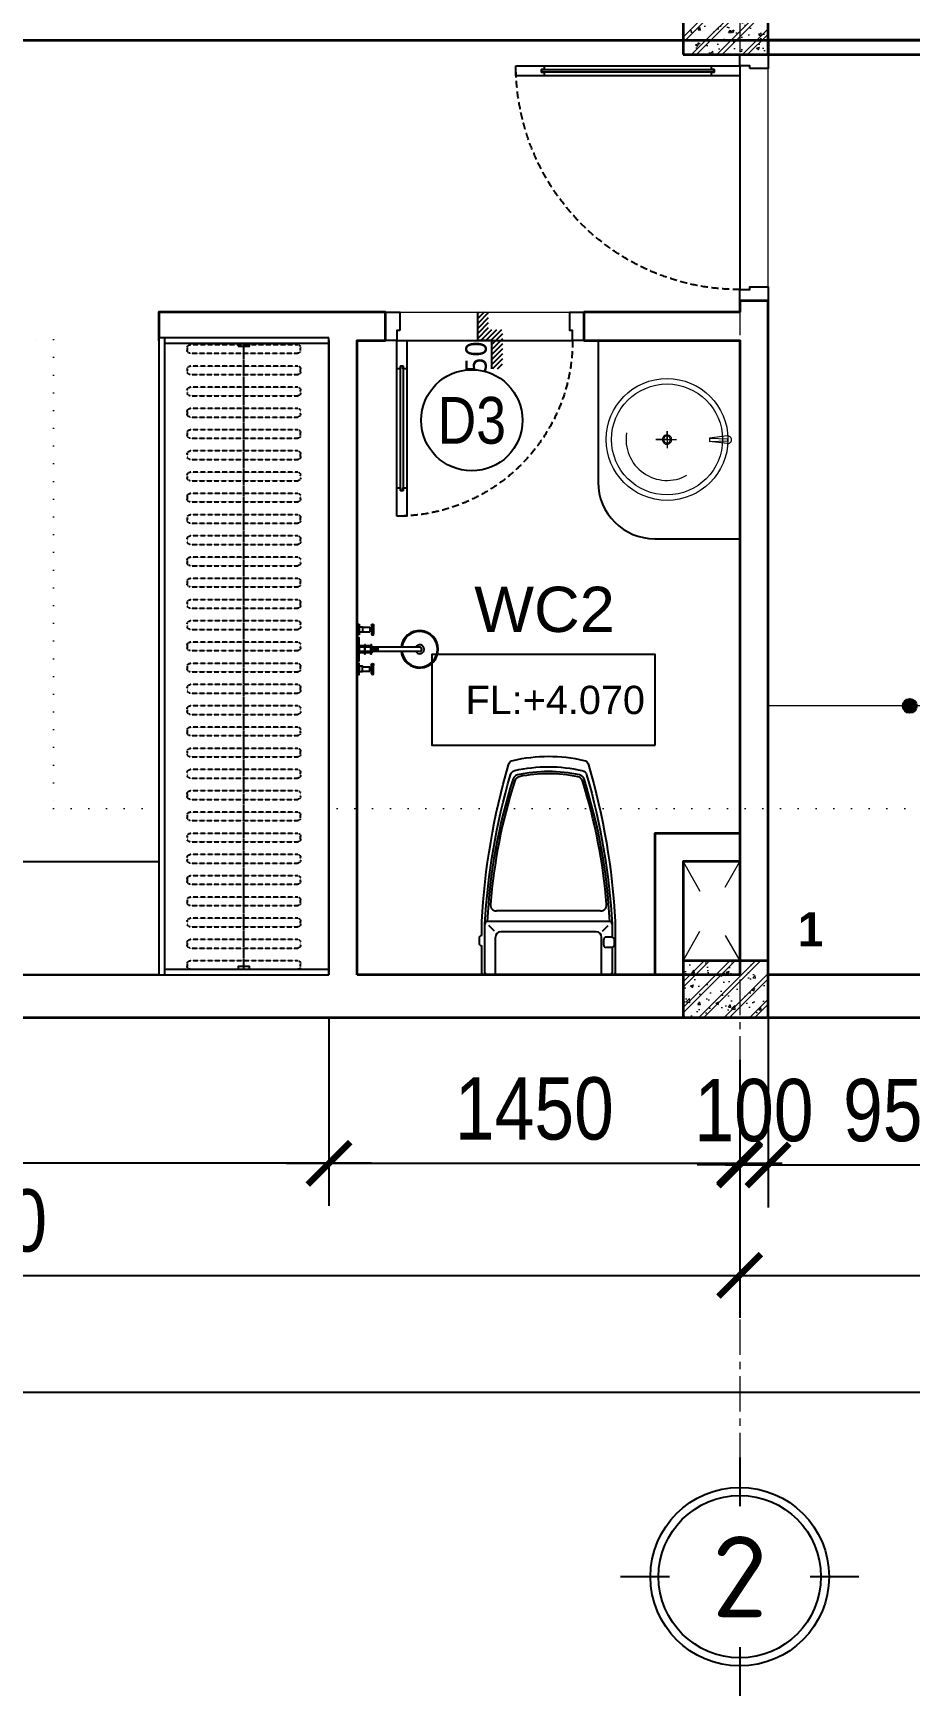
# Model space of a CAD drawing. Header units: inches. Extents: x 236662 to 497023, y -248575 to 81795.
# Drawn here: x 295201 to 298294, y -23908 to -18038 of the extents above; entities that cross this region are included whole.
import ezdxf
from ezdxf.enums import TextEntityAlignment as Align

# ---------------------------------------------------------------- set-up
doc = ezdxf.new("R2010")
doc.units = ezdxf.units.IN
doc.header["$LTSCALE"] = 10
doc.header["$MEASUREMENT"] = 0
doc.set_wipeout_variables(frame=1)
for name, pattern in [('ACAD_ISO03W100', [30, 12, -18]), ('CENTER', [2, 1.25, -0.25, 0.25, -0.25]), ('CENTER2', [1.125, 0.75, -0.125, 0.125, -0.125]), ('DOT2', [0.125, 0, -0.125]), ('HIDDEN', [0.375, 0.25, -0.125])]:
    doc.linetypes.add(name, pattern=pattern)
for name, color, linetype in [('01. HP_TEXT', 9, 'Continuous'), ('04. HP_CUA', 153, 'Continuous'), ('07. HP_KY HIEU', 43, 'Continuous'), ('08. HP_DIM', 118, 'Continuous'), ('10. HP_VAT DUNG 1', 144, 'Continuous'), ('TEXT', 2, 'Continuous'), ('truc', 2, 'CENTER2')]:
    doc.layers.add(name, color=color, linetype=linetype)
for name, color, linetype, lineweight in [('02. HP_BE TONG', 1, 'Continuous', 35), ('03. HP_TUONG', 2, 'Continuous', 35), ('05. HP_TRUC', 251, 'CENTER', 5), ('06. HP_THAY 2', 147, 'Continuous', 13), ('09_HP_HATCH', 8, 'Continuous', 5), ('14. HP_OPENING', 250, 'ACAD_ISO03W100', 5), ('GHICHU', 7, 'Continuous', 9), ('net-025', 3, 'Continuous', 25)]:
    doc.layers.add(name, color=color, linetype=linetype, lineweight=lineweight)
doc.styles.add('AVO', font='VNI-Avo-Bold.TTF')
doc.styles.add('BAOANNOTE', font='Arial.ttf', dxfattribs={"width": 0.8})
doc.styles.add('ISOCP50', font='ISOCPEUR.TTF')
doc.styles.get("Standard").update_dxf_attribs({"font": 'Arial.ttf'})
doc.styles.add('Tahoma', font='Tahoma.ttf')
doc.styles.add('TEXT (none)', font='Arial.ttf')
doc.styles.add('text2', font='VHELVCN.TTF')
doc.styles.add('TEXTS', font='VHELVCN.TTF')
doc.styles.add('TITLE', font='VHELVCN.TTF')
doc.dimstyles.new('AL-100', dxfattribs={"dimtxt": 220, "dimasz": 150, "dimexe": 150, "dimexo": 150, "dimgap": 80, "dimtad": 1, "dimdec": 0, "dimzin": 9, "dimtxsty": 'text2', "dimblk": 'ARCHTICK', "dimcen": 1, "dimdle": 150, "dimclrd": 256, "dimclre": 256, "dimclrt": 7, "dimadec": 0, "dimazin": 0, "dimtfac": 1, "dimtdec": 0, "dimtix": 1, "dimtmove": 2, "dimatfit": 3, "dimldrblk": 'ARCHTICK', "dimfxl": 1, "dimtolj": 1, "dimtzin": 0, "dimlwd": -1, "dimlwe": -1, "dimarcsym": 0})

# ---------------------------------------------------------------- blocks, each defined once
blk = doc.blocks.new('_ArchTick')
at = {"color": 0, "linetype": 'ByBlock', "const_width": 0.15}
blk.add_lwpolyline([(-0.5, -0.5), (0.5, 0.5)], dxfattribs=at)
blk = doc.blocks.new('*D109')
at = {"layer": '08. HP_DIM', "transparency": 16777216}
for p, q in [((292244.5032326232, -21662.73009563902), (292244.5032326232, -22985.6448287225)), ((307244.5032326232, -21662.73009563902), (307244.5032326232, -22985.6448287225)), ((292094.5032326232, -22835.6448287225), (307394.5032326232, -22835.6448287225))]:
    blk.add_line(p, q, dxfattribs=at)
at = {"layer": 'Defpoints', "color": 0, "transparency": 16777216}
for p in [(292244.5032326232, -21512.73009563902), (307244.5032326232, -21512.73009563902), (307244.5032326232, -22835.6448287225)]:
    blk.add_point(p, dxfattribs=at)
at = {"layer": '08. HP_DIM', "transparency": 16777216, "xscale": 150, "yscale": 150, "zscale": 150, "rotation": 180}
blk.add_blockref('_ArchTick', (292244.5032326232, -22835.6448287225), dxfattribs=at)
at = {"layer": '08. HP_DIM', "transparency": 16777216, "xscale": 150, "yscale": 150, "zscale": 150}
blk.add_blockref('_ArchTick', (307244.5032326232, -22835.6448287225), dxfattribs=at)
at = {"layer": '08. HP_DIM', "color": 7, "transparency": 16777216, "insert": (299744.5032326233, -22643.29816205583), "char_height": 220, "attachment_point": 5, "style": 'text2'}
blk.add_mtext('\\A1;15000', dxfattribs=at)
blk = doc.blocks.new('*D110')
at = {"layer": '08. HP_DIM', "transparency": 16777216}
for p, q in [((296244.5032326233, -21512.730095639), (296244.5032326233, -22177.86474074776)), ((297694.5032326232, -21662.73009563902), (297694.5032326232, -22177.86474074776)), ((296094.5032326233, -22027.86474074776), (297844.5032326233, -22027.86474074776))]:
    blk.add_line(p, q, dxfattribs=at)
at = {"layer": 'Defpoints', "color": 0, "transparency": 16777216}
for p in [(296244.5032326233, -21362.730095639), (297694.5032326232, -21512.73009563902), (297694.5032326232, -22027.86474074776)]:
    blk.add_point(p, dxfattribs=at)
at = {"layer": '08. HP_DIM', "transparency": 16777216, "xscale": 150, "yscale": 150, "zscale": 150, "rotation": 180}
blk.add_blockref('_ArchTick', (296244.5032326233, -22027.86474074776), dxfattribs=at)
at = {"layer": '08. HP_DIM', "transparency": 16777216, "xscale": 150, "yscale": 150, "zscale": 150}
blk.add_blockref('_ArchTick', (297694.5032326232, -22027.86474074776), dxfattribs=at)
at = {"layer": '08. HP_DIM', "color": 7, "transparency": 16777216, "insert": (296969.5032326233, -21835.51807408109), "char_height": 220, "attachment_point": 5, "style": 'text2'}
blk.add_mtext('\\A1;1450', dxfattribs=at)
blk = doc.blocks.new('*D111')
at = {"layer": '08. HP_DIM', "transparency": 16777216}
for p, q in [((297794.5032326232, -21462.730095639), (297794.5032326232, -22183.74901479886)), ((297694.5032326232, -21662.73009563902), (297694.5032326232, -22183.74901479886)), ((297694.5032326232, -22033.74901479886), (297544.5032326232, -22033.74901479886)), ((297694.5032326232, -22033.74901479886), (297794.5032326232, -22033.74901479886)), ((297794.5032326232, -22033.74901479886), (297944.5032326232, -22033.74901479886))]:
    blk.add_line(p, q, dxfattribs=at)
at = {"layer": 'Defpoints', "color": 0, "transparency": 16777216}
for p in [(297794.5032326232, -21312.730095639), (297694.5032326232, -21512.73009563902), (297794.5032326232, -22033.74901479886)]:
    blk.add_point(p, dxfattribs=at)
at = {"layer": '08. HP_DIM', "transparency": 16777216, "xscale": 150, "yscale": 150, "zscale": 150}
blk.add_blockref('_ArchTick', (297694.5032326232, -22033.74901479886), dxfattribs=at)
at = {"layer": '08. HP_DIM', "transparency": 16777216, "xscale": 150, "yscale": 150, "zscale": 150, "rotation": 180}
blk.add_blockref('_ArchTick', (297794.5032326232, -22033.74901479886), dxfattribs=at)
at = {"layer": '08. HP_DIM', "color": 7, "transparency": 16777216, "insert": (297744.5032326232, -21841.40234813219), "char_height": 220, "attachment_point": 5, "style": 'text2'}
blk.add_mtext('\\A1;100', dxfattribs=at)
blk = doc.blocks.new('grid test1')
at = {"ltscale": 20}
for p, q in [((-7.276000000000001e-12, 440.0000000133294), (-7.276000000000001e-12, 260)), ((-260.0000000000073, 0), (-440.0000000133294, 0)), ((440.0000000133222, 0), (259.9999999999927, 0)), ((-7.276000000000001e-12, -260), (-7.276000000000001e-12, -440.0000000133222))]:
    blk.add_line(p, q, dxfattribs=at)
at = {"color": 251, "ltscale": 20, "true_color": 0x636466}
for radius in [330, 300]:
    blk.add_circle((-7.276000000000001e-12, 0), radius, dxfattribs=at)
at = {"layer": '01. HP_TEXT', "color": 2, "ltscale": 20, "true_color": 0xf1eb1f, "style": 'ISOCP50'}
blk.add_attdef('GRID', text='', height=300, dxfattribs=at).set_placement((-36.88435230051255, 0.3108712693501729), align=Align.MIDDLE_CENTER)
blk = doc.blocks.new('zcsadsdasd3')
at = {"layer": '05. HP_TRUC', "ltscale": 10}
for p, q in [((-9550, 4933.409762228832), (-9550, -1554.212249578624)), ((-15929.59508882672, -7.276000000000001e-12), (1239.071195264812, 0))]:
    blk.add_line(p, q, dxfattribs=at)
at = {"layer": '07. HP_KY HIEU', "ltscale": 20}
ref = blk.add_blockref('grid test1', (-9550, -1974.6322496602), dxfattribs=dict(at, xscale=0.9555000001564621, yscale=0.9555000001564621, zscale=0.9555000001564621))
ref.add_attrib('GRID', '2', dxfattribs={"layer": 'TEXT', "ltscale": 20, "height": 286.65, "style": 'ISOCP50'}).set_placement((-9550, -1974.6322496602), align=Align.MIDDLE_CENTER)
blk = doc.blocks.new('*D121')
at = {"layer": '08. HP_DIM', "transparency": 16777216}
for p, q in [((296244.5032326233, -21512.730095639), (296244.5032326233, -22177.86474074776)), ((292244.5032326232, -21662.73009563902), (292244.5032326232, -22177.86474074776)), ((296394.5032326233, -22027.86474074776), (292094.5032326232, -22027.86474074776))]:
    blk.add_line(p, q, dxfattribs=at)
at = {"layer": 'Defpoints', "color": 0, "transparency": 16777216}
for p in [(296244.5032326233, -21362.730095639), (292244.5032326232, -21512.73009563902), (292244.5032326232, -22027.86474074776)]:
    blk.add_point(p, dxfattribs=at)
at = {"layer": '08. HP_DIM', "transparency": 16777216, "xscale": 150, "yscale": 150, "zscale": 150, "rotation": 180}
blk.add_blockref('_ArchTick', (292244.5032326232, -22027.86474074776), dxfattribs=at)
at = {"layer": '08. HP_DIM', "transparency": 16777216, "xscale": 150, "yscale": 150, "zscale": 150}
blk.add_blockref('_ArchTick', (296244.5032326233, -22027.86474074776), dxfattribs=at)
at = {"layer": '08. HP_DIM', "color": 7, "transparency": 16777216, "insert": (294244.5032326233, -21835.51807408109), "char_height": 220, "attachment_point": 5, "style": 'text2'}
blk.add_mtext('\\A1;4000', dxfattribs=at)
blk = doc.blocks.new('*D278')
at = {"layer": '08. HP_DIM', "transparency": 16777216}
for p, q in [((297794.5032326232, -21462.730095639), (297794.5032326232, -22183.74901479886)), ((298744.5032326231, -21462.73009563901), (298744.5032326231, -22183.74901479886)), ((297644.5032326232, -22033.74901479886), (298894.5032326232, -22033.74901479886))]:
    blk.add_line(p, q, dxfattribs=at)
at = {"layer": 'Defpoints', "color": 0, "transparency": 16777216}
for p in [(297794.5032326232, -21312.730095639, 6.307693845551874), (298744.5032326231, -21312.73009563901, 6.307693845551874), (298744.5032326231, -22033.74901479886)]:
    blk.add_point(p, dxfattribs=at)
at = {"layer": '08. HP_DIM', "transparency": 16777216, "xscale": 150, "yscale": 150, "zscale": 150, "rotation": 180}
blk.add_blockref('_ArchTick', (297794.5032326232, -22033.74901479886), dxfattribs=at)
at = {"layer": '08. HP_DIM', "transparency": 16777216, "xscale": 150, "yscale": 150, "zscale": 150}
blk.add_blockref('_ArchTick', (298744.5032326231, -22033.74901479886), dxfattribs=at)
at = {"layer": '08. HP_DIM', "color": 7, "transparency": 16777216, "insert": (298269.5032326232, -21841.40234813219), "char_height": 220, "attachment_point": 5, "style": 'text2'}
blk.add_mtext('\\A1;950', dxfattribs=at)
blk = doc.blocks.new('ádasdzz')
at = {"layer": 'truc', "color": 2, "linetype": 'DOT2', "lineweight": 5, "ltscale": 50}
blk.add_lwpolyline([(450.4282605358167, -644.39876432452), (6833.817897205648, -644.39876432452), (6833.817897205648, -2300.176163937809), (21309.64613677532, -2300.176163937809)], dxfattribs=at)
blk = doc.blocks.new('*D1336')
at = {"layer": '08. HP_DIM', "transparency": 16777216}
for p, q in [((-15000, -3750.000000000029), (-15000, -5072.914733083482)), ((-9.2e-15, -3750.000000000029), (-9.02e-14, -5072.914733083482)), ((-15150, -4922.914733083482), (149.9999999999999, -4922.914733083482))]:
    blk.add_line(p, q, dxfattribs=at)
at = {"layer": 'Defpoints', "color": 0, "transparency": 16777216}
for p in [(-15000, -3600.000000000029), (0, -3600.000000000029), (-8.100000000000001e-14, -4922.914733083482)]:
    blk.add_point(p, dxfattribs=at)
at = {"layer": '08. HP_DIM', "transparency": 16777216, "xscale": 150, "yscale": 150, "zscale": 150, "rotation": 180}
blk.add_blockref('_ArchTick', (-15000, -4922.914733083482), dxfattribs=at)
at = {"layer": '08. HP_DIM', "transparency": 16777216, "xscale": 150, "yscale": 150, "zscale": 150}
blk.add_blockref('_ArchTick', (-8.100000000000001e-14, -4922.914733083482), dxfattribs=at)
at = {"layer": '08. HP_DIM', "color": 7, "transparency": 16777216, "insert": (-7500, -4730.568066416815), "char_height": 220, "attachment_point": 5, "style": 'text2'}
blk.add_mtext('\\A1;15000', dxfattribs=at)
blk = doc.blocks.new('COT')
at = {"layer": '09_HP_HATCH'}
h = blk.add_hatch(dxfattribs=at)
h.set_pattern_fill('CHAU-01', color=256, scale=15, pattern_type=2)
h.set_pattern_definition([(50, (-55276.96531282458, -37444.20155818248), (107.589027390113, -9.412820247389265), [11.25, -123.75]), (355, (-55276.96531282458, -37444.20155818248), (-20.81270004195, 112.8288200550017), [9, -99]), (100.4514, (-55267.99956082458, -37444.98595918248), (86.77640725710323, 103.415931309143), [9.5610285, -105.1713168]), (46.1842, (-55276.96531282458, -37414.20155818248), (160.0861572938466, -24.82785214935271), [16.875, -185.625]), (96.6356, (-55263.62480107458, -37416.27055423248), (140.1994058323055, 146.1176806350662), [14.3415432, -157.75695]), (351.1842000000001, (-55276.96531282458, -37414.20155818248), (140.1992917700441, 146.1177901387987), [13.5, -148.5]), (21, (-55261.96531282458, -37421.70155818248), (89.53605781776925, -60.39283359980082), [11.25, -123.75]), (326, (-55261.96531282458, -37421.70155818248), (36.49729978823726, 108.7725067570279), [9, -99]), (71.45140000000002, (-55254.50397787459, -37426.73429908248), (126.0333942872235, 48.37957450649287), [9.5610285, -105.1713168]), (37.50000000000001, (-55276.96531282458, -37444.20155818248), (1.8239782975936, 49.93407807469672), [0, -97.8, 0, -100.5, 0, -99.375]), (7.499999999999999, (-55276.96531282458, -37444.20155818248), (39.46043061632229, 59.16175678235403), [0, -57.3, 0, -95.55, 0, -37.875]), (327.5, (-55310.41531282458, -37444.20155818248), (80.07336542586135, -3.383230760156963), [0, -37.5, 0, -117, 0, -155.25]), (317.5, (-55325.41531282458, -37444.20155818248), (87.47792540135794, 15.01574734984766), [0, -48.75, 0, -77.69999999999997, 0, -110.25]), (45, (-55276.96531282458, -37444.20155818248), (-45.07805730064239, 45.07805730064239), []), (45, (-55276.96531282458, -37425.82655818248), (-45.07805730064239, 45.07805730064239), [])])
h.paths.add_polyline_path([(0, -200), (300, -200), (300, 0), (0, 0)])
at = {"layer": '02. HP_BE TONG'}
blk.add_lwpolyline([(0, -200), (300, -200), (300, 0), (0, 0)], close=True, dxfattribs=at)
blk = doc.blocks.new('ádasdwdczxzc')
at = {"layer": '03. HP_TUONG'}
for p in [(-9750, 3599.999999999993), (-9750, 199.9999999999927)]:
    blk.add_blockref('COT', p, dxfattribs=at)
blk = doc.blocks.new('*D1337')
at = {"layer": '08. HP_DIM', "transparency": 16777216}
for p, q in [((-15000, -3750.000000000029), (-15000, -4660.685439716647)), ((-9550, -3750), (-9550, -4660.685439716647)), ((-15150, -4510.685439716646), (-9400, -4510.685439716646))]:
    blk.add_line(p, q, dxfattribs=at)
at = {"layer": 'Defpoints', "color": 0, "transparency": 16777216}
for p in [(-15000, -3600.000000000029), (-9550, -3600), (-9550, -4510.685439716646)]:
    blk.add_point(p, dxfattribs=at)
at = {"layer": '08. HP_DIM', "transparency": 16777216, "xscale": 150, "yscale": 150, "zscale": 150, "rotation": 180}
blk.add_blockref('_ArchTick', (-15000, -4510.685439716646), dxfattribs=at)
at = {"layer": '08. HP_DIM', "transparency": 16777216, "xscale": 150, "yscale": 150, "zscale": 150}
blk.add_blockref('_ArchTick', (-9550, -4510.685439716646), dxfattribs=at)
at = {"layer": '08. HP_DIM', "color": 7, "transparency": 16777216, "insert": (-12275, -4318.33877304998), "char_height": 220, "attachment_point": 5, "style": 'text2'}
blk.add_mtext('\\A1;5450', dxfattribs=at)
blk = doc.blocks.new('*D1338')
at = {"layer": '08. HP_DIM', "transparency": 16777216}
for p, q in [((-9550, -3750), (-9550, -4660.685439716647)), ((-5450, -3750), (-5450, -4660.685439716647)), ((-9700, -4510.685439716646), (-5300, -4510.685439716646))]:
    blk.add_line(p, q, dxfattribs=at)
at = {"layer": 'Defpoints', "color": 0, "transparency": 16777216}
for p in [(-9550, -3600), (-5450, -3600), (-5450, -4510.685439716646)]:
    blk.add_point(p, dxfattribs=at)
at = {"layer": '08. HP_DIM', "transparency": 16777216, "xscale": 150, "yscale": 150, "zscale": 150, "rotation": 180}
blk.add_blockref('_ArchTick', (-9550, -4510.685439716646), dxfattribs=at)
at = {"layer": '08. HP_DIM', "transparency": 16777216, "xscale": 150, "yscale": 150, "zscale": 150}
blk.add_blockref('_ArchTick', (-5450, -4510.685439716646), dxfattribs=at)
at = {"layer": '08. HP_DIM', "color": 7, "transparency": 16777216, "insert": (-7500, -4318.33877304998), "char_height": 220, "attachment_point": 5, "style": 'text2'}
blk.add_mtext('\\A1;4100', dxfattribs=at)
blk = doc.blocks.new('Level mark - Plan 2')
blk.add_lwpolyline([(12.52534868701946, 0.4000000000000022), (12.52534868701946, 3.600000000000004), (4.641523464083547, 3.600000000000004), (4.641523464083547, 0.4000000000000022)], close=True)
at = {"style": 'BAOANNOTE', "flags": 8}
blk.add_attdef('FL%%P0.000', text='', height=2, dxfattribs=at).set_placement((9, 2.000000000000003), align=Align.MIDDLE_CENTER)
blk = doc.blocks.new('Step Symbol - Metric')
h = blk.add_hatch()
h.set_pattern_fill('_USER', color=0, angle=45, style=0, pattern_type=0)
h.set_pattern_definition([(45, (0, 4), (-0.7071067811865475, 0.7071067811865476), [])])
h.paths.add_polyline_path([(8, 0), (8, -3), (-3, -3), (-3, 1), (-8, 1), (-8, 4), (0, 4), (0, 0)])
at = {"color": 0}
blk.add_lwpolyline([(8, 0), (0, 0), (0, 4), (-8, 4)], dxfattribs=at)
blk.add_attdef('Step', (2, 2), '', height=3, dxfattribs=at)
blk = doc.blocks.new('FDGGDFGDFGDFGFD')
at = {"color": 252}
for p, q in [((-215.099999998638, 174.9621921248326), (-215.099999998638, -174.9621921247744)), ((-179.999999998894, 204.7499999987195), (-179.999999998894, -204.7499999986321)), ((-146.7221141288173, 181.8006801813899), (-165.8864265785669, 200.9779275346664)), ((-127.375466094818, 212.849999998667), (-127.375466094818, 193.9499999987893)), ((-5.82077e-11, 178.6499999988882), (-126.8999999992084, 178.6499999988882)), ((-100.3754660949926, 185.8499999988416), (-119.2754660948994, 185.8499999988416)), ((-92.27546609507408, 212.849999998667), (-92.27546609507408, 193.9499999987893)), ((-144.8999999990919, 160.6499999990046), (-144.8999999990919, -160.6499999989173)), ((-146.7221141288173, -181.8006801813026), (-165.8864265785669, -200.9779275346082)), ((-5.82077e-11, -178.6499999988009), (-126.8999999992084, -178.6499999988009))]:
    blk.add_line(p, q, dxfattribs=at)
blk.add_lwpolyline([(-100.3754660949926, 220.9499999986146, -0.3819660112501041), (-92.32562137610512, 213.7499999986612), (-9, 213.7499999986612, -0.4142135623730951), (-5.82077e-11, 204.7499999987195), (-5.82077e-11, -204.7499999986321, -0.4142135623730951), (-9, -213.749999998603), (-170.9999999989522, -213.749999998603, -0.0564364370655281), (-673.166103373398, -128.2105084770883, -0.2718575235499975), (-687.2789320406737, -113.3153966435056, -0.1145472182879914), (-687.1546774774324, 113.3715082927083, -0.2715780745762616), (-673.0457952046999, 128.2452921960794, -0.0564225622034206), (-170.9999999989522, 213.7499999986612), (-127.3253108139033, 213.7499999986612, -0.3819660112501042), (-119.2754660948994, 220.9499999986146)], format="xyb", close=True, dxfattribs=at)
blk.add_lwpolyline([(-236.9977625434986, 195.1602102679317), (-236.9978155011195, 195.1602059842553)], close=True, dxfattribs=at)
for centre, radius, start, end in [((-85.00576738244855, -1683.823519866244), 1892.321063672623, 92.87428353285412, 107.6553580714003), ((-85.01164305140264, -1683.781239714036), 1885.078447433602, 94.62454417581213, 107.5276549768078), ((-235.3639867772581, 174.9621921248326), 20.26398677862689, 0, 94.62461857228321), ((-170.9999999989522, 204.7499999987195), 8.999999999941785, 90, 180), ((-126.8999999992084, 160.6499999990046), 17.99999999988357, 90, 180), ((-119.2754660948994, 193.9499999987893), 8.09999999994761, 180, 270), ((-100.3754660949926, 193.9499999987893), 8.09999999994761, 270, 0), ((-652.7832757658907, 100.0560725173855), 20.26398677862689, 107.6553580714003, 167.5058675054793), ((-646.6305329012102, 94.45305171996006), 20.26398677862689, 107.5276549768078, 168.1004920130085), ((-201.2406712780357, 2.91038e-11), 482.7593287175858, 167.5058675054793, 192.4941324945207), ((-195.5685613050591, -0.5965690602606628), 481.2318084654036, 168.1004920130085, 191.7373468030773), ((-652.7832757658907, -100.0560725173272), 20.26398677862689, 192.4941324945207, 252.3446419285996), ((-646.8977398388088, -94.36919424845837), 20.26398677862689, 191.7373468030773, 252.4639596688565), ((-85.00576738244855, 1683.823519866331), 1892.321063672623, 252.3446419285996, 267.1257164671459), ((-85.00576738244855, 1683.823519866331), 1885.121063672669, 252.4639596688565, 265.3753814277168), ((-126.8999999992084, -160.6499999989173), 17.99999999988357, 180, 270), ((-235.3639867772581, -174.9621921247744), 20.26398677862689, 265.3753814277168, 0), ((-170.9999999989522, -204.7499999986321), 8.999999999941785, 180, 270)]:
    blk.add_arc(centre, radius, start, end, dxfattribs=at)
blk = doc.blocks.new('xi bet')
blk.add_lwpolyline([(-4710337.241941481, 6048009.756053608), (-4710167.141941438, 6048009.756053608, 0.4142135623730951), (-4710157.691941437, 6048019.20605361), (-4710157.691941437, 6048449.181053721, 0.4142135623730951), (-4710167.141941438, 6048458.631053723), (-4710254.633843907, 6048458.631053723, 0.3819660112500659), (-4710263.086180864, 6048466.191053727), (-4710282.931180868, 6048466.191053727, 0.3819660112500354), (-4710291.383517826, 6048458.631053723), (-4710337.241941481, 6048458.631053723, 0.0564225622034208), (-4710864.390026588, 6048368.851110508, 0.2715780745762673), (-4710879.20435298, 6048353.233637405, 0.1145472182880022), (-4710879.334820271, 6048115.212387158, 0.2718575235500133), (-4710864.516350166, 6048099.572519729, 0.0564364370655258)], format="xyb", close=True)
at = {"linetype": 'Continuous', "xscale": -1, "rotation": 180}
blk.add_blockref('FDGGDFGDFGDFGFD', (-4710157.691941437, 6048234.193553668), dxfattribs=at)
blk = doc.blocks.new('DRFHBTY')
at = {"color": 251, "linetype": 'Continuous', "lineweight": 0}
for p, q in [((1752204.316261356, 23778.0170242161), (1752144.695857728, 23778.0170242161)), ((1752175.233137491, 23778.0170242161), (1752175.233137491, 23817.25276069845)), ((1752175.233137491, 23817.25276069845), (1752175.233137491, 23744.59399088746)), ((1752175.233137491, 23778.0170242161), (1752175.233137491, 23815.79958491004)), ((1752175.233137491, 23815.79958491004), (1752175.233137491, 23747.50034106351)), ((1752175.233137491, 23778.0170242161), (1752204.316261356, 23778.0170242161))]:
    blk.add_line(p, q, dxfattribs=at)
at = {"lineweight": 0}
for p, q in [((1752160.458071289, 23565.38633083125), (1752168.120416972, 23627.93605484618)), ((1752168.120416972, 23627.93605484618), (1752170.965504014, 23563.01702418583)), ((1752180.12559629, 23627.93605484618), (1752168.120416972, 23627.93605484618)), ((1752180.12559629, 23627.93605484618), (1752177.280509248, 23563.01702418583)), ((1752187.787941973, 23565.38633083125), (1752180.12559629, 23627.93605484618)), ((1752170.965504014, 23563.01702418583), (1752175.233137491, 23563.01702418583)), ((1752177.280509248, 23563.01702418583), (1752173.01287577, 23563.01702418583))]:
    blk.add_line(p, q, dxfattribs=at)
for radius in [215.000000030268, 195.8773946630222]:
    blk.add_circle((1752175.233137491, 23778.01702421614), radius, dxfattribs=at)
at = {"color": 251, "lineweight": 0}
blk.add_arc((1752175.233137491, 23778.0170242161), 144.6331586025519, 80.60392721140573, 208.9210297446728, dxfattribs=at)
at = {"color": 251, "linetype": 'Continuous', "lineweight": 0}
for centre, radius, start, end in [((1752174.766371161, 23778.0170242161), 16.24734586698737, 89.17695293566265, 270.8230470643373), ((1752174.766371161, 23778.0170242161), 11.99080336875936, 88.88475239121826, 271.1152476087818), ((1752175.233137491, 23778.0170242161), 16.24734586698737, 269.1769529356626, 90.82304706433732), ((1752175.233137491, 23778.0170242161), 11.99080336875936, 268.8847523912182, 91.11524760878171)]:
    blk.add_arc(centre, radius, start, end, dxfattribs=at)
at = {"lineweight": 0}
for centre, start, end in [((1752174.035388479, 23564.23502360044), 175.1531206494551, 270.368425727409), ((1752174.210624783, 23564.23502360044), 269.631574272591, 4.846879350544869)]:
    blk.add_arc(centre, 13.62604309480715, start, end, dxfattribs=at)
blk = doc.blocks.new('voisen')
for p, q in [((-0.0006415542447940001, 50.84757387742866), (0.0006415542447940001, 88.57217269286049)), ((0, -108.4472534817177), (0, 108.4472534817177)), ((0.0006415542447940001, 88.57217269286049), (6.288074690091888, 88.57195884146496)), ((6.288074690091888, 88.57195884146496), (6.286791581660509, 50.84736002603314)), ((6.287112358782907, 60.27850972994929), (6.287753912969492, 79.14080913760698)), ((6.286791581660509, 50.84736002603314), (-0.0006415542447940001, 50.84757387742866)), ((220.0601598834619, 7.859291424509138), (6.287433139514178, 7.859291424509138)), ((220.0601598836947, -7.859291424509138), (6.287433139630593, -7.859291424276308))]:
    blk.add_line(p, q)
at = {"color": 251}
for p, q in [((18.86197863059351, 60.27808202710002), (6.287112358782907, 60.27850972994929)), ((6.287753912969492, 79.14080913760698), (18.8626201847801, 79.14038143475774)), ((18.8626201847801, 79.14038143475774), (18.86197863059351, 60.27808202710002)), ((18.86203209304949, 61.84992929955479), (44.01175560354022, 61.84907207457582)), ((18.86256672156742, 77.56851213931805), (44.01228704390814, 77.56765491445547)), ((44.01228704390814, 77.56765491445547), (44.01175560354022, 61.84907207457582)), ((44.01187322178157, 65.30716029932955), (50.29930582636734, 65.30694751063129)), ((44.01217261463171, 74.10959235188784), (50.29960309370654, 74.10937743785325)), ((50.29998477798652, 85.2687655974878), (50.29892626754008, 54.14755935093854)), ((50.29960309370654, 74.10937743785325), (50.29930582636734, 65.30694751063129)), ((50.29945552279241, 69.70816247421317), (57.84437528584385, 69.70790585252689)), ((57.84490454115439, 85.26850897580151), (57.84384603059153, 54.14730272925226)), ((25.14930484077195, 12.57572167733451), (6.287005433114245, 12.57508012314793)), ((47.15532081638229, 12.57647015718976), (28.2930214087246, 12.57582860300317)), ((53.23188481893158, 6.289243693172465), (53.23231252172263, -6.285622578521724)), ((53.23188481893158, 6.289243693230673), (53.23231252172263, -6.285622578521724)), ((54.48937144613592, 6.28928646352142), (54.48979914886876, -6.285579808230977)), ((56.24180559907109, 6.289346067991572), (56.24223330186214, -6.285520203760825)), ((57.47835316864074, 6.289388126111588), (57.47878087143181, -6.285478145640808)), ((58.25118423538516, 6.289414412050973), (58.25161193817621, -6.285451859759632)), ((58.79215705074603, 6.289432811900041), (58.79258475353708, -6.285433459852357)), ((62.7685760151362, 6.289568060019518), (62.76900371792726, -6.285298211732878)), ((64.21733646688517, 6.28961733583128), (64.21776416967623, -6.285248935921117)), ((65.45388403639663, 6.289659393951296), (65.45431173918767, -6.285206877801101)), ((66.22671510319924, 6.289685679890682), (66.22714280593209, -6.285180591919925)), ((66.76768791856011, 6.289704079681541), (66.76811562129296, -6.285162192070856)), ((66.90817829966545, 6.289708858181256), (66.90860600245651, -6.285157413629348)), ((66.90817829966545, 6.289708858181256), (66.90860600245651, -6.285157413629348)), ((67.08233992918395, 6.289714781800284), (67.0827676319168, -6.285151489952113)), ((67.6233127445448, 6.289733181649352), (67.62374044727767, -6.285133090103044)), ((68.39614381128922, 6.289759467588737), (68.39657151408028, -6.28510680416366)), ((69.63269138080068, 6.289801525708753), (69.63311908359172, -6.285064746101853)), ((71.04778058413649, 6.289849656575825), (71.04820828692755, -6.285016615176573)), ((72.30526721134083, 6.289892426866571), (72.30569491413189, -6.284973844885826)), ((25.15016024635406, -12.57401086622849), (6.287860838638152, -12.57465242035687)), ((47.15617622196441, -12.57326238631504), (28.29387681430672, -12.57390394050162)), ((50.29998477798652, -85.2655578261474), (50.29892626754008, -54.14435157959815)), ((57.84490454115439, -85.26530120446114), (57.84384603064973, -54.14409495791186)), ((18.86203209304949, -61.8467215282144), (44.01175560354022, -61.84586430323542)), ((18.86256672156742, -77.56530436797766), (44.01228704396635, -77.56444714305691)), ((44.01228704396635, -77.56444714305691), (44.01175560354022, -61.84586430323542)), ((44.01187322178157, -65.30395252798917), (50.29930582636734, -65.3037397392909)), ((44.01217261463171, -74.10638458054746), (50.29960309370654, -74.10616966651287)), ((50.29960309370654, -74.10616966651287), (50.29930582636734, -65.3037397392909)), ((50.29945552279241, -69.7049547028728), (57.84437528590206, -69.7046980811865))]:
    blk.add_line(p, q, dxfattribs=at)
for points in [[(-0.0013900340418331, 40.86831538326805), (0.0013900340418331, -40.86831538326805), (6.288823169888928, -40.86810153193073), (6.286043101863469, 40.86852923466358)], [(0, 15.71858284878544), (6.287433139514178, 15.71858284901827), (6.287433139397763, -15.71858284878544), (0, -15.71858284878544)], [(0.0006415542447940001, -88.56896492152008), (6.288074690091888, -88.56875107012456), (6.286791581660509, -50.84415225469275), (-0.0006415542447940001, -50.84436610608827)]]:
    blk.add_lwpolyline(points, close=True)
for points in [[(25.14919791510329, 15.71943824528716), (25.15026717202272, -15.71772743418114), (28.29398373997538, -15.71762050845427), (28.29291448305594, 15.71954517095582)], [(47.15521389071365, 15.72018672514241), (47.15628314763307, -15.71697895432589), (50.29999971558573, -15.71687202859903), (50.29893045866628, 15.72029365081107)], [(53.23188481893158, 6.289243693172465), (53.23231252172263, -6.285622578521724), (72.30569491413189, -6.284973844885826), (72.30526721134083, 6.289892426866571)], [(6.287112358782907, -60.27530195860889), (6.2877539130277, -79.13760136626661), (18.8626201847801, -79.13717366341734), (18.86197863059351, -60.27487425575964)]]:
    blk.add_lwpolyline(points, close=True, dxfattribs=at)
for radius, start, end in [(66.01804796506076, 186.8371411684689, 173.1628588315311), (62.87433139529596, 187.1807557814821, 172.8192442185178), (15.71858284882399, 210.0000000000624, 149.9999999999376), (7.859291424410388, 270, 90)]:
    blk.add_arc((220.0601598835783, 2.328306e-10), radius, start, end)
for start, end in [(23.74226278068157, 53.62996775881427), (306.3739297880123, 336.2616347645368)]:
    blk.add_arc((41.03796263947152, 0.0013958041672595), 15.61738421191358, start, end, dxfattribs=at)
blk.add_ellipse((54.07244465954136, 85.26863728667377), major_axis=(-2.667531965546926, 2.667531965546926), ratio=0.9999999999982436, start_param=5.497753131275358, end_param=11.78093843845494, dxfattribs=at)
at = {"color": 251, "extrusion": (0, 0, -0.9999999999999998)}
blk.add_ellipse((54.07138614909491, 54.14743104006629), major_axis=(-2.667531965579066, 2.667531965579066), ratio=0.9999999999741468, start_param=3.927024829521498, end_param=10.21021013670108, dxfattribs=at)
at = {"color": 251}
blk.add_ellipse((54.07138614909491, -54.14422326878411), major_axis=(-0.000128310844305, 3.772459881562152), ratio=0.9999999999924208, dxfattribs=at)
at = {"color": 251, "extrusion": (0, 0, -1)}
blk.add_ellipse((54.07244465954136, -85.26542951533338), major_axis=(0.000128310844305, -3.772459881562152), ratio=0.9999999999924208, dxfattribs=at)
blk = doc.blocks.new('*U36')
blk.add_wipeout([(2250, -600), (0, -600), (0, 0), (2250, 0)])
for p, q in [((0, -600), (0, 0)), ((0, 0), (2250, 0)), ((20, -580), (20, 0)), ((2230, 0), (2230, -580)), ((2250, 0), (2250, -600)), ((2250, -580), (0, -580)), ((2250, -600), (0, -600))]:
    blk.add_line(p, q)
at = {"linetype": 'HIDDEN'}
blk.add_line((20, -300), (2230, -300), dxfattribs=at)
at = {"linetype": 'HIDDEN', "ltscale": 0.3}
for points in [[(30, -100), (40, -100, -0.4142135623730951), (50, -110), (50, -490, -0.4142135623730951), (40, -500), (30, -500, -0.4142135623730951), (20, -490), (20, -110, -0.4142135623730951)], [(105, -100), (115, -100, -0.4142135623730951), (125, -110), (125, -490, -0.4142135623730951), (115, -500), (105, -500, -0.4142135623730951), (95, -490), (95, -110, -0.4142135623730951)], [(180, -100), (190, -100, -0.4142135623730951), (200, -110), (200, -490, -0.4142135623730951), (190, -500), (180, -500, -0.4142135623730951), (170, -490), (170, -110, -0.4142135623730951)], [(255, -100), (265, -100, -0.4142135623730951), (275, -110), (275, -490, -0.4142135623730951), (265, -500), (255, -500, -0.4142135623730951), (245, -490), (245, -110, -0.4142135623730951)], [(330, -100), (340, -100, -0.4142135623730951), (350, -110), (350, -490, -0.4142135623730951), (340, -500), (330, -500, -0.4142135623730951), (320, -490), (320, -110, -0.4142135623730951)], [(405, -100), (415, -100, -0.4142135623730951), (425, -110), (425, -490, -0.4142135623730951), (415, -500), (405, -500, -0.4142135623730951), (395, -490), (395, -110, -0.4142135623730951)], [(480, -100), (490, -100, -0.4142135623730951), (500, -110), (500, -490, -0.4142135623730951), (490, -500), (480, -500, -0.4142135623730951), (470, -490), (470, -110, -0.4142135623730951)], [(555, -100), (565, -100, -0.4142135623730951), (575, -110), (575, -490, -0.4142135623730951), (565, -500), (555, -500, -0.4142135623730951), (545, -490), (545, -110, -0.4142135623730951)], [(630, -100), (640, -100, -0.4142135623730951), (650, -110), (650, -490, -0.4142135623730951), (640, -500), (630, -500, -0.4142135623730951), (620, -490), (620, -110, -0.4142135623730951)], [(705, -100), (715, -100, -0.4142135623730951), (725, -110), (725, -490, -0.4142135623730951), (715, -500), (705, -500, -0.4142135623730951), (695, -490), (695, -110, -0.4142135623730951)], [(780, -100), (790, -100, -0.4142135623730951), (800, -110), (800, -490, -0.4142135623730951), (790, -500), (780, -500, -0.4142135623730951), (770, -490), (770, -110, -0.4142135623730951)], [(855, -100), (865, -100, -0.4142135623730951), (875, -110), (875, -490, -0.4142135623730951), (865, -500), (855, -500, -0.4142135623730951), (845, -490), (845, -110, -0.4142135623730951)], [(930, -100), (940, -100, -0.4142135623730951), (950, -110), (950, -490, -0.4142135623730951), (940, -500), (930, -500, -0.4142135623730951), (920, -490), (920, -110, -0.4142135623730951)], [(1005, -100), (1015, -100, -0.4142135623730951), (1025, -110), (1025, -490, -0.4142135623730951), (1015, -500), (1005, -500, -0.4142135623730951), (995, -490), (995, -110, -0.4142135623730951)], [(1080, -100), (1090, -100, -0.4142135623730951), (1100, -110), (1100, -490, -0.4142135623730951), (1090, -500), (1080, -500, -0.4142135623730951), (1070, -490), (1070, -110, -0.4142135623730951)], [(1155, -100), (1165, -100, -0.4142135623730951), (1175, -110), (1175, -490, -0.4142135623730951), (1165, -500), (1155, -500, -0.4142135623730951), (1145, -490), (1145, -110, -0.4142135623730951)], [(1230, -100), (1240, -100, -0.4142135623730951), (1250, -110), (1250, -490, -0.4142135623730951), (1240, -500), (1230, -500, -0.4142135623730951), (1220, -490), (1220, -110, -0.4142135623730951)], [(1305, -100), (1315, -100, -0.4142135623730951), (1325, -110), (1325, -490, -0.4142135623730951), (1315, -500), (1305, -500, -0.4142135623730951), (1295, -490), (1295, -110, -0.4142135623730951)], [(1380, -100), (1390, -100, -0.4142135623730951), (1400, -110), (1400, -490, -0.4142135623730951), (1390, -500), (1380, -500, -0.4142135623730951), (1370, -490), (1370, -110, -0.4142135623730951)], [(1455, -100), (1465, -100, -0.4142135623730951), (1475, -110), (1475, -490, -0.4142135623730951), (1465, -500), (1455, -500, -0.4142135623730951), (1445, -490), (1445, -110, -0.4142135623730951)], [(1530, -100), (1540, -100, -0.4142135623730951), (1550, -110), (1550, -490, -0.4142135623730951), (1540, -500), (1530, -500, -0.4142135623730951), (1520, -490), (1520, -110, -0.4142135623730951)], [(1605, -100), (1615, -100, -0.4142135623730951), (1625, -110), (1625, -490, -0.4142135623730951), (1615, -500), (1605, -500, -0.4142135623730951), (1595, -490), (1595, -110, -0.4142135623730951)], [(1680, -100), (1690, -100, -0.4142135623730951), (1700, -110), (1700, -490, -0.4142135623730951), (1690, -500), (1680, -500, -0.4142135623730951), (1670, -490), (1670, -110, -0.4142135623730951)], [(1755, -100), (1765, -100, -0.4142135623730951), (1775, -110), (1775, -490, -0.4142135623730951), (1765, -500), (1755, -500, -0.4142135623730951), (1745, -490), (1745, -110, -0.4142135623730951)], [(1830, -100), (1840, -100, -0.4142135623730951), (1850, -110), (1850, -490, -0.4142135623730951), (1840, -500), (1830, -500, -0.4142135623730951), (1820, -490), (1820, -110, -0.4142135623730951)], [(1905, -100), (1915, -100, -0.4142135623730951), (1925, -110), (1925, -490, -0.4142135623730951), (1915, -500), (1905, -500, -0.4142135623730951), (1895, -490), (1895, -110, -0.4142135623730951)], [(1980, -100), (1990, -100, -0.4142135623730951), (2000, -110), (2000, -490, -0.4142135623730951), (1990, -500), (1980, -500, -0.4142135623730951), (1970, -490), (1970, -110, -0.4142135623730951)], [(2055, -100), (2065, -100, -0.4142135623730951), (2075, -110), (2075, -490, -0.4142135623730951), (2065, -500), (2055, -500, -0.4142135623730951), (2045, -490), (2045, -110, -0.4142135623730951)], [(2130, -100), (2140, -100, -0.4142135623730951), (2150, -110), (2150, -490, -0.4142135623730951), (2140, -500), (2130, -500, -0.4142135623730951), (2120, -490), (2120, -110, -0.4142135623730951)], [(2205, -100), (2215, -100, -0.4142135623730951), (2225, -110), (2225, -490, -0.4142135623730951), (2215, -500), (2205, -500, -0.4142135623730951), (2195, -490), (2195, -110, -0.4142135623730951)]]:
    blk.add_lwpolyline(points, format="xyb", close=True, dxfattribs=at)
for points in [[(20, -320), (20, -280), (30, -280), (30, -320)], [(2220, -320), (2220, -280), (2230, -280), (2230, -320)]]:
    blk.add_lwpolyline(points, close=True)
blk = doc.blocks.new('*U289')
blk.add_wipeout([(-1649.999999999999, 0), (1650.0000000001178, 0), (1650.0000000001178, -399.99999999997453), (900.0000000000014, -399.99999999997453), (900.0000000000014, -2000.000000000001), (-899.9999999999998, -2000.000000000001), (-899.9999999999998, -399.99999999997453), (-1649.999999999999, -399.99999999997453)])
blk.add_lwpolyline([(900, 0), (900, -399.9999999999745), (1650.000000000116, -399.9999999999745), (1650.000000000116, 0)], close=True)
blk = doc.blocks.new('NOITHAT TANG 2')
at = {"layer": '10. HP_VAT DUNG 1', "elevation": 6.307693845551874}
blk.add_lwpolyline([(-9550.00000001007, 2389.999999998603), (-10050.00000001007, 2389.999999998603), (-10050.00000001001, 1889.999999999563, 0.4142135623730951), (-9850.000000010012, 1689.999999999563), (-9550.000000010012, 1689.999999999563)], format="xyb", close=True, dxfattribs=at)
at = {"layer": '10. HP_VAT DUNG 1', "xscale": -1, "rotation": 270}
blk.add_blockref('*U36', (-10999.99999999988, 150.0000000000291), dxfattribs=at)
at = {"layer": '10. HP_VAT DUNG 1', "extrusion": (0, 0, -1), "xscale": -1, "zscale": -1, "rotation": 270}
blk.add_blockref('DRFHBTY', (-13971.26680442574, -1750134.506059543, -6.307693845551874), dxfattribs=at)
at = {"layer": '10. HP_VAT DUNG 1', "rotation": 0.0012363465740166}
blk.add_blockref('voisen', (-10900.00000000675, 1299.985240083362, 3.153846922778029), dxfattribs=at)
at = {"layer": '10. HP_VAT DUNG 1', "extrusion": (0, 0, -1), "xscale": 1.049999999813735, "yscale": 1.049999999813735, "zscale": -1.049999999813735, "rotation": 270}
blk.add_blockref('xi bet', (-6340420.902104775, -4945515.575661172), dxfattribs=at)
at = {"layer": '10. HP_VAT DUNG 1', "xscale": -1, "rotation": 180}
blk.add_blockref('*U289', (-13250, 150.0000000000291), dxfattribs=at)
blk = doc.blocks.new('*U282')
at = {"ltscale": 100}
for p, q in [((40, 790.0000000005675), (39.99999999708962, 200.0000000005239)), ((74.9999999970896, 200.0000000007944), (75, 790.0000000008382))]:
    blk.add_line(p, q, dxfattribs=at)
at = {"color": 8, "ltscale": 100}
blk.add_line((39.99999999854482, 100.0000000005238), (829.9999999985885, 99.99999999950523), dxfattribs=at)
at = {"ltscale": 100}
for points in [[(39.99999999854482, 890.0000000005675), (40, 790.0000000005675), (52.5, 790.0000000008089), (52.49999999988359, 800.0000000008089), (62.49999999988359, 800.000000000911), (62.5, 790.0000000009107), (75, 790.0000000008382), (74.9999999985448, 890.0000000008382)], [(62.4999999970896, 200.0000000008672), (62.49999999720603, 190.0000000008672), (52.49999999720603, 190.0000000007653), (52.4999999970896, 200.0000000007653), (39.99999999708962, 200.0000000005239), (39.99999999854482, 100.0000000005238), (74.9999999985448, 100.0000000008235), (74.9999999970896, 200.0000000007944)], [(49.99999999923966, 65.0000000007276), (39.99999999923966, 65.00000000052387), (39.99999999854482, 100.0000000005238), (-1.4551915e-09, 100), (0, 0), (50, 7.275958e-10)], [(869.9999999985303, 100), (829.9999999985885, 99.99999999950523), (829.9999999992833, 64.99999999950525), (819.9999999992833, 64.99999999928696), (820.0000000000437, -7.130438e-10), (870.0000000000437, 0)]]:
    blk.add_lwpolyline(points, close=True, dxfattribs=at)
at = {"color": 8, "ltscale": 100}
blk.add_lwpolyline([(62.49999999988359, 800.000000000911), (52.49999999988359, 800.0000000008089), (52.49999999720603, 190.0000000007653), (62.49999999720603, 190.0000000008672)], close=True, dxfattribs=at)
at = {"color": 8, "linetype": 'HIDDEN', "ltscale": 10}
blk.add_arc((39.99999999854482, 100.0000000005238), 790.0000000000442, 359.9999999999189, 90, dxfattribs=at)
blk = doc.blocks.new('*U33')
at = {"ltscale": 100}
for p, q in [((40, 620.0000000005821), (39.99999999708962, 200.0000000005239)), ((74.9999999970896, 200.0000000007944), (75, 620.0000000008527))]:
    blk.add_line(p, q, dxfattribs=at)
at = {"color": 8, "ltscale": 100}
blk.add_line((39.99999999854482, 100.0000000005238), (659.999999998603, 99.99999999950523), dxfattribs=at)
at = {"ltscale": 100}
for points in [[(39.9999999985448, 720.0000000005821), (40, 620.0000000005821), (52.5, 620.0000000008235), (52.49999999988356, 630.0000000008235), (62.49999999988356, 630.0000000009254), (62.5, 620.0000000009254), (75, 620.0000000008527), (74.9999999985448, 720.0000000008527)], [(62.4999999970896, 200.0000000008672), (62.49999999720603, 190.0000000008672), (52.49999999720603, 190.0000000007653), (52.4999999970896, 200.0000000007653), (39.99999999708962, 200.0000000005239), (39.99999999854482, 100.0000000005238), (74.9999999985448, 100.0000000008235), (74.9999999970896, 200.0000000007944)], [(49.99999999923966, 65.0000000007276), (39.99999999923966, 65.00000000052387), (39.99999999854482, 100.0000000005238), (-1.4551915e-09, 100), (0, 0), (50, 7.275958e-10)], [(699.9999999985448, 100), (659.999999998603, 99.99999999950523), (659.9999999992978, 64.99999999950525), (649.9999999992978, 64.99999999928696), (650.0000000000582, -7.130438e-10), (700.0000000000583, 0)]]:
    blk.add_lwpolyline(points, close=True, dxfattribs=at)
at = {"color": 8, "ltscale": 100}
blk.add_lwpolyline([(62.49999999988356, 630.0000000009254), (52.49999999988356, 630.0000000008235), (52.49999999720603, 190.0000000007653), (62.49999999720603, 190.0000000008672)], close=True, dxfattribs=at)
at = {"color": 8, "linetype": 'HIDDEN', "ltscale": 10}
blk.add_arc((39.99999999854482, 100.0000000005238), 620.0000000000581, 359.999999999919, 90, dxfattribs=at)
blk = doc.blocks.new('CUA TANG 2')
at = {"layer": '04. HP_CUA'}
for name, p, xscale, rotation in [('*U282', (5550, -200), -1.000000000000001, 90), ('*U33', (4199.999999993248, -1110.000000006373), -1, 180)]:
    blk.add_blockref(name, p, dxfattribs=dict(at, xscale=xscale, rotation=rotation))
blk = doc.blocks.new('KH-CUA')
at = {"ltscale": 50}
blk.add_circle((0, 0), 162.4793951034613, dxfattribs=at)
at = {"layer": 'TEXT', "ltscale": 50, "style": 'TEXTS'}
for tag, p, height in [('Ñ', (-90.99233867233852, -60.79798299344838), 150), ('1', (33.40946608851664, -100.8418011228495), 80)]:
    blk.add_attdef(tag, p, '', height=height, dxfattribs=at)
blk = doc.blocks.new('mb tang 2')
at = {"layer": '07. HP_KY HIEU'}
h = blk.add_hatch(color=256, dxfattribs=at)
h.dxf.hatch_style = 1
edge = h.paths.add_edge_path()
edge.add_arc((-8950.000000006054, -2499.999999999884), 25, 0, 360)
at = {"layer": '03. HP_TUONG'}
blk.add_line((-10100.00000000663, -1110.000000006373), (-10100.00000000815, -1210.000000002939), dxfattribs=at)
for points in [[(-10999.99999999988, -3450), (-14900, -3450), (-14899.99999999144, -2934.999999999269), (-14999.99999999144, -2934.999999999269), (-15000, -3600), (0, -3600), (0, 0), (-15000, 0), (-14999.99999999045, -509.1975126515243), (-14899.99999999045, -509.1975126515243), (-14900, -150), (-5550, -150)], [(-5450, -150), (-150, -150), (-150, -3450), (-9450, -3450)], [(-10800.00000000628, -1210.000000005937), (-10800.00000000675, -1110.000000006781), (-11600.0000000085, -1110.000000006781), (-11600.00000000861, -1210.00000000812), (-11000.00000000873, -1210.000000008062)], [(-9550, -1110.000000000378), (-10100.00000000663, -1110.000000002939)], [(-9450.000000010012, -1110.000000000378), (-9450, -1110.000000000378), (-9450, -1070.000000000058), (-9550, -1070.000000000058), (-9550, -1110.000000000378)], [(-9450, -3450), (-9450.000000010012, -1109.999999999913)], [(-10999.99999999988, -3450), (-11000.00000000826, -1210.000000008062)], [(-10899.99999999988, -3450), (-10900.00000000815, -1210.000000006373), (-10800.00000000628, -1210.000000005937)], [(-10100.00000000815, -1210.000000002939), (-9550.000000009546, -1210.000000000087), (-9550, -3450)], [(-9550, -2950), (-9850.000000002154, -2950), (-9850, -3450.000000001077)], [(-9550, -3050), (-9750.000000001688, -3050), (-9750, -3450.00000000064)], [(-9550, -3450), (-10899.99999999988, -3450)]]:
    blk.add_lwpolyline(points, dxfattribs=at)
blk.add_lwpolyline([(-9450, -200), (-5550, -200), (-5550, -150), (-9450, -150)], close=True, dxfattribs=at)
at = {"layer": '06. HP_THAY 2'}
blk.add_line((-9450, -1070.000000000058), (-9450, -150), dxfattribs=at)
blk.add_lwpolyline([(-10800.00000000675, -1110.000000006781), (-10100.00000000815, -1110.000000006781), (-10100.00000000815, -1210.000000002939), (-10800.00000000675, -1210.000000002939)], close=True, dxfattribs=at)
blk.add_lwpolyline([(-8550.000000004133, -2499.999999999884), (-9450.000000004133, -2499.999999999884), (-9450.000000004133, -3450.000000000088), (-8500.000000004133, -3450.000000000088), (-8500.000000004133, -2550.000000000088)], dxfattribs=at)
at = {"layer": '07. HP_KY HIEU'}
blk.add_circle((-8950.000000006054, -2499.999999999884), 25, dxfattribs=at)
at = {"layer": '14. HP_OPENING'}
for p, q in [((-9750.000000001688, -3050), (-9550.000000000233, -3400)), ((-9750, -3400), (-9550.000000001688, -3050))]:
    blk.add_line(p, q, dxfattribs=at)
ref = blk.add_blockref('Level mark - Plan 2', (-11101.24669434689, -2678.928425851657, 312.3036256982155), dxfattribs=dict(xscale=100, yscale=100, zscale=100))
ref.add_attrib('FL%%P0.000', 'FL:+4.070', dxfattribs={"height": 100, "style": 'BAOANNOTE'}).set_placement((-10201.24669434689, -2478.928425851656, 312.3036256982155), align=Align.MIDDLE_CENTER)
at = {"layer": '07. HP_KY HIEU'}
ref = blk.add_blockref('Step Symbol - Metric', (-10425.00000000722, -1210.000000011234), dxfattribs=dict(at, xscale=-12.50000000000002, yscale=12.50000000000002, zscale=12.5, rotation=90))
ref.add_attrib('Step', '50', (-10443.42209519708, -1324.289420730376), dxfattribs={"layer": '0', "color": 7, "height": 75, "rotation": 90, "style": 'Tahoma'})
at = {"layer": '08. HP_DIM'}
blk.add_blockref('ádasdwdczxzc', (0, -3600), dxfattribs=at)
at = {"layer": '01. HP_TEXT', "style": 'TEXT (none)'}
blk.add_text('WC2', height=159.8757443933733, dxfattribs=at).set_placement((-10487.07839062437, -2239.083574016229))
at = {"layer": 'GHICHU', "color": 0, "linetype": 'Continuous', "style": 'AVO'}
blk.add_text('1', height=121, dxfattribs=at).set_placement((-9344.910349633312, -3349.436013753614))
at = {"layer": '08. HP_DIM'}
for base, p1, p2, picture, middle in [((-8.100000000000001e-14, -4922.914733083482), (-15000, -3600.000000000029), (0, -3600.000000000029), '*D1336', (-7500, -4730.568066416815)), ((-9550, -4510.685439716646), (-15000, -3600.000000000029), (-9550, -3600), '*D1337', (-12275, -4318.33877304998)), ((-5450, -4510.685439716646), (-9550, -3600), (-5450, -3600), '*D1338', (-7500, -4318.33877304998))]:
    dim = blk.add_linear_dim(base=base, p1=p1, p2=p2, dimstyle='AL-100', dxfattribs=at)
    dim.commit()
    dim.dimension.update_dxf_attribs({"geometry": picture, "text_midpoint": middle})

msp = doc.modelspace()

# ---------------------------------------------------------------- block references
msp.add_blockref('mb tang 2', (307244.5032326232, -17912.730095639, 6.307693845551874))
at = {"layer": '07. HP_KY HIEU'}
msp.add_blockref('ádasdzz', (288438.1026858473, -18474.81086262799), dxfattribs=at)
at = {"layer": '08. HP_DIM'}
msp.add_blockref('zcsadsdasd3', (307244.5032326232, -21512.730095639, 6.307693845551874), dxfattribs=at)

# ---------------------------------------------------------------- dimensions: what is measured, and where the dimension line sits
for base, p1, p2, picture, middle in [((292244.5032326232, -22027.86474074776, 6.307693845551874), (296244.5032326233, -21362.730095639, 6.307693845551874), (292244.5032326232, -21512.73009563902, 6.307693845551874), '*D121', (294244.5032326233, -21835.51807408109, 6.307693845551874)), ((297694.5032326232, -22027.86474074776, 6.307693845551874), (296244.5032326233, -21362.730095639, 6.307693845551874), (297694.5032326232, -21512.73009563902, 6.307693845551874), '*D110', (296969.5032326233, -21835.51807408109, 6.307693845551874)), ((297794.5032326232, -22033.74901479886, 6.307693845551874), (297694.5032326232, -21512.73009563902, 6.307693845551874), (297794.5032326232, -21312.730095639, 6.307693845551874), '*D111', (297744.5032326232, -21841.40234813219, 6.307693845551874)), ((298744.5032326231, -22033.74901479886), (297794.5032326232, -21312.730095639, 6.307693845551874), (298744.5032326231, -21312.73009563901, 6.307693845551874), '*D278', (298269.5032326232, -21841.40234813219)), ((307244.5032326232, -22835.6448287225, 6.307693845551874), (292244.5032326232, -21512.73009563902, 6.307693845551874), (307244.5032326232, -21512.73009563902, 6.307693845551874), '*D109', (299744.5032326233, -22643.29816205583, 6.307693845551874))]:
    dim = msp.add_linear_dim(base=base, p1=p1, p2=p2, dimstyle='AL-100', dxfattribs=at)
    dim.commit()
    dim.dimension.update_dxf_attribs({"geometry": picture, "text_midpoint": middle})

# ---------------------------------------------------------------- next in the draw order: block references
msp.add_blockref('NOITHAT TANG 2', (307244.5032326232, -21512.73009563902, 6.307693845551874), dxfattribs=at)

# ---------------------------------------------------------------- next in the draw order: block references
at = {"layer": '07. HP_KY HIEU'}
ref = msp.add_blockref('KH-CUA', (296748.759718989, -19404.36064834575), dxfattribs=dict(at, xscale=1.1, yscale=1.1, zscale=1.1))
ref.add_attrib('ENTER', 'D3', dxfattribs={"layer": 'net-025', "color": 0, "height": 165, "style": 'TITLE'}).set_placement((296748.759718989, -19404.36064834575), align=Align.MIDDLE)
at = {"layer": '08. HP_DIM'}
msp.add_blockref('CUA TANG 2', (292244.5032326232, -17912.730095639, 6.307693845551874), dxfattribs=at)

doc.saveas('drawing.dxf')
